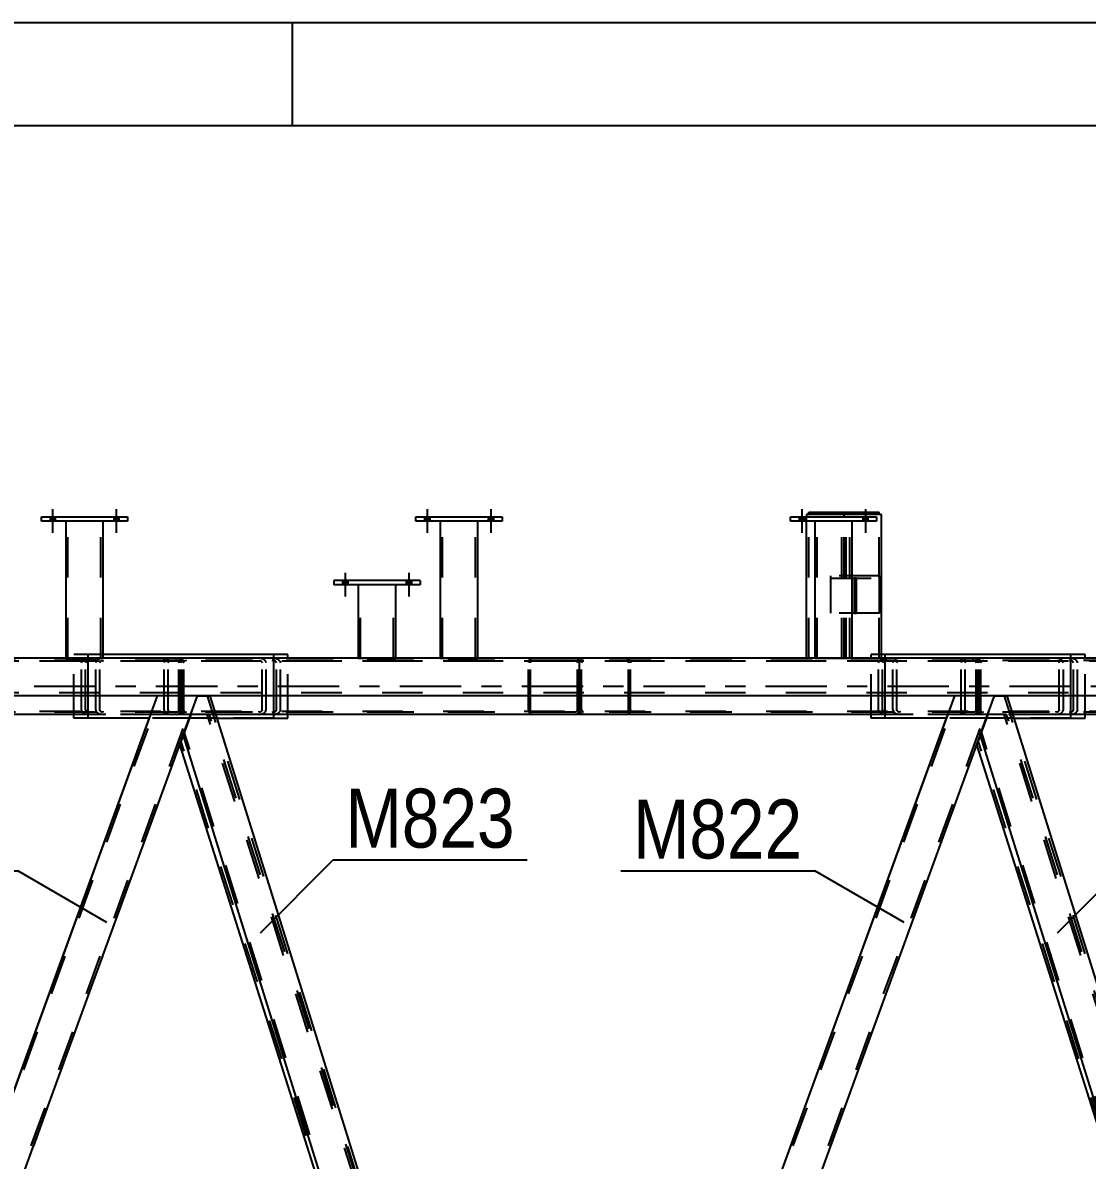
# Model space of a CAD drawing. Header units: millimetres. Extents: x -857 to 332, y -866 to -25.
# Drawn here: x 109.3 to 160.9, y -80.3 to -25.1 of the extents above; entities that cross this region are included whole.
import ezdxf

# ---------------------------------------------------------------- set-up
doc = ezdxf.new("R2010")
doc.units = ezdxf.units.MM
doc.linetypes.add('DXK_LINE_DOT2', pattern=[3.9198, 1.9599, -1.9599])
doc.linetypes.add('DXK_LINE_DOT3', pattern=[5.9187, 2.979, -0.9799, 0.9799, -0.9799])
doc.styles.add('Arial Narrow', font='ARIALN.TTF', dxfattribs={"height": 0.2})

# ---------------------------------------------------------------- blocks, each defined once
blk = doc.blocks.new('Unknown-570388934-1134')
at = {"color": 5, "linetype": 'Continuous'}
for p, q in [((332.353, -25.051), (-856.647, -25.051)), ((122.353, -30.051), (122.353, -25.051)), ((327.353, -30.051), (-851.647, -30.051))]:
    blk.add_line(p, q, dxfattribs=at)
blk = doc.blocks.new('Part-570388934-10716 - 10703')
at = {"color": 7, "linetype": 'DXK_LINE_DOT2'}
for p, q in [((136.293, -56.128), (136.308, -56.044)), ((136.293, -57.727), (136.293, -56.128)), ((136.308, -56.044), (136.351, -55.973)), ((136.351, -55.973), (136.415, -55.926)), ((136.4, -56.086), (136.392, -56.128)), ((136.392, -58.418), (136.392, -56.128)), ((136.421, -56.05), (136.4, -56.086)), ((136.415, -55.926), (136.491, -55.909)), ((136.453, -56.027), (136.421, -56.05)), ((136.491, -56.018), (136.453, -56.027)), ((155.443, -55.909), (136.491, -55.909)), ((155.443, -56.018), (136.491, -56.018)), ((138.576, -55.909), (138.652, -55.926)), ((138.614, -56.027), (138.576, -56.018)), ((138.646, -56.05), (138.614, -56.027)), ((138.667, -56.086), (138.646, -56.05)), ((138.652, -55.926), (138.716, -55.973)), ((138.675, -56.128), (138.667, -56.086)), ((138.675, -58.418), (138.675, -56.128)), ((138.716, -55.973), (138.759, -56.044)), ((138.759, -56.044), (138.774, -56.128)), ((138.774, -58.418), (138.774, -56.128)), ((151.523, -56.066), (151.501, -56.128)), ((151.501, -58.418), (151.501, -56.128)), ((151.531, -56.044), (151.523, -56.066)), ((151.7, -56.128), (151.715, -56.086)), ((151.7, -58.418), (151.7, -56.128)), ((151.898, -55.909), (151.746, -55.926)), ((151.822, -56.027), (151.898, -56.018)), ((154.819, -56.018), (154.819, -55.909)), ((155.519, -55.926), (155.443, -55.909)), ((155.443, -56.018), (155.481, -56.027)), ((155.481, -56.027), (155.513, -56.05)), ((155.513, -56.05), (155.535, -56.086)), ((155.583, -55.973), (155.519, -55.926)), ((155.535, -56.086), (155.542, -56.128)), ((155.542, -58.418), (155.542, -56.128)), ((155.626, -56.044), (155.583, -55.973)), ((155.641, -56.128), (155.626, -56.044)), ((155.641, -58.418), (155.641, -56.128)), ((136.392, -58.418), (136.4, -58.46)), ((136.4, -58.46), (136.421, -58.496)), ((136.421, -58.496), (136.453, -58.519)), ((136.453, -58.519), (136.491, -58.528)), ((155.443, -58.528), (136.491, -58.528)), ((138.576, -58.528), (138.614, -58.519)), ((138.614, -58.519), (138.646, -58.496)), ((138.646, -58.496), (138.667, -58.46)), ((138.667, -58.46), (138.675, -58.418)), ((138.759, -58.502), (138.716, -58.573)), ((138.774, -58.418), (138.759, -58.502)), ((151.501, -58.418), (151.531, -58.502)), ((151.715, -58.46), (151.7, -58.418)), ((151.898, -58.528), (151.822, -58.519)), ((154.819, -58.637), (154.819, -58.528)), ((155.481, -58.519), (155.443, -58.528)), ((155.513, -58.496), (155.481, -58.519)), ((155.535, -58.46), (155.513, -58.496)), ((155.542, -58.418), (155.535, -58.46)), ((155.583, -58.573), (155.626, -58.502)), ((155.626, -58.502), (155.641, -58.418)), ((138.652, -58.62), (138.576, -58.637)), ((138.716, -58.573), (138.652, -58.62)), ((155.443, -58.637), (151.137, -58.637)), ((151.746, -58.62), (151.898, -58.637)), ((155.443, -58.637), (155.519, -58.62)), ((155.519, -58.62), (155.583, -58.573))]:
    blk.add_line(p, q, dxfattribs=at)
at = {"color": 2, "linetype": 'Continuous'}
for p, q in [((136.293, -58.418), (136.293, -57.727)), ((136.308, -58.502), (136.293, -58.418)), ((136.351, -58.573), (136.308, -58.502)), ((136.415, -58.62), (136.351, -58.573)), ((136.491, -58.637), (136.415, -58.62)), ((151.137, -58.637), (136.491, -58.637))]:
    blk.add_line(p, q, dxfattribs=at)
at = {"color": 7, "linetype": 'DXK_LINE_DOT2'}
for centre, radius, start, end in [((151.807, -56.292), 0.371, 99.5183, 138.064), ((151.853, -56.21), 0.186, 99.5183, 138.064), ((151.807, -58.254), 0.371, 221.9361, 260.4818), ((151.853, -58.336), 0.186, 221.9361, 260.4818)]:
    blk.add_arc(centre, radius, start, end, dxfattribs=at)
blk = doc.blocks.new('Part-570388934-10843 - 10703')
at = {"color": 7, "linetype": 'DXK_LINE_DOT2'}
for p, q in [((154.841, -56.066), (154.819, -56.128)), ((154.819, -58.418), (154.819, -56.128)), ((154.849, -56.044), (154.841, -56.066)), ((155.018, -56.128), (155.033, -56.086)), ((155.018, -58.418), (155.018, -56.128)), ((155.216, -55.909), (155.064, -55.926)), ((155.14, -56.027), (155.216, -56.018)), ((194.073, -55.909), (155.216, -55.909)), ((194.073, -56.018), (155.216, -56.018)), ((159.537, -55.926), (159.385, -55.909)), ((159.385, -56.018), (159.461, -56.027)), ((159.568, -56.086), (159.583, -56.128)), ((159.583, -58.418), (159.583, -56.128)), ((159.759, -56.066), (159.752, -56.044)), ((159.782, -56.128), (159.759, -56.066)), ((159.782, -58.418), (159.782, -56.128)), ((189.508, -56.128), (189.538, -56.044)), ((189.508, -58.418), (189.508, -56.128)), ((189.721, -56.086), (189.706, -56.128)), ((189.706, -58.418), (189.706, -56.128)), ((189.753, -55.926), (189.905, -55.909)), ((189.905, -56.018), (189.829, -56.027)), ((194.073, -55.909), (194.225, -55.926)), ((194.149, -56.027), (194.073, -56.018)), ((194.272, -56.128), (194.257, -56.086)), ((194.272, -58.418), (194.272, -56.128)), ((194.44, -56.044), (194.448, -56.066)), ((194.448, -56.066), (194.47, -56.128)), ((194.47, -58.418), (194.47, -56.128)), ((154.819, -58.418), (154.849, -58.502)), ((155.033, -58.46), (155.018, -58.418)), ((155.216, -58.528), (155.14, -58.519)), ((194.073, -58.528), (155.216, -58.528)), ((159.461, -58.519), (159.385, -58.528)), ((159.583, -58.418), (159.568, -58.46)), ((159.752, -58.502), (159.782, -58.418)), ((189.538, -58.502), (189.508, -58.418)), ((189.706, -58.418), (189.721, -58.46)), ((189.829, -58.519), (189.905, -58.528)), ((194.073, -58.528), (194.149, -58.519)), ((194.257, -58.46), (194.272, -58.418)), ((194.47, -58.418), (194.44, -58.502)), ((155.064, -58.62), (155.216, -58.637)), ((160.145, -58.637), (155.216, -58.637)), ((159.385, -58.637), (159.537, -58.62)), ((194.073, -58.637), (175.189, -58.637)), ((189.905, -58.637), (189.753, -58.62)), ((194.225, -58.62), (194.073, -58.637))]:
    blk.add_line(p, q, dxfattribs=at)
at = {"color": 2, "linetype": 'Continuous'}
blk.add_line((175.189, -58.637), (160.145, -58.637), dxfattribs=at)
at = {"color": 7, "linetype": 'DXK_LINE_DOT2'}
for centre, radius, start, end in [((155.126, -56.292), 0.371, 99.5183, 138.064), ((155.171, -56.21), 0.186, 99.5183, 138.064), ((159.43, -56.21), 0.186, 41.9361, 80.4818), ((159.475, -56.292), 0.371, 41.9361, 80.4818), ((189.814, -56.292), 0.371, 99.5183, 138.064), ((189.86, -56.21), 0.186, 99.5183, 138.064), ((194.119, -56.21), 0.186, 41.9361, 80.4818), ((194.164, -56.292), 0.371, 41.9361, 80.4818), ((155.126, -58.254), 0.371, 221.9361, 260.4818), ((155.171, -58.336), 0.186, 221.9361, 260.4818), ((159.43, -58.336), 0.186, 279.5183, 318.064), ((159.475, -58.254), 0.371, 279.5183, 318.064), ((189.814, -58.254), 0.371, 221.9361, 260.4818), ((189.86, -58.336), 0.186, 221.9361, 260.4818), ((194.119, -58.336), 0.186, 279.5183, 318.064), ((194.164, -58.254), 0.371, 279.5183, 318.064)]:
    blk.add_arc(centre, radius, start, end, dxfattribs=at)
blk = doc.blocks.new('Part-570388934-10710 - 10703')
at = {"color": 7, "linetype": 'DXK_LINE_DOT2'}
for p, q in [((97.595, -56.128), (97.61, -56.044)), ((97.595, -57.727), (97.595, -56.128)), ((97.61, -56.044), (97.653, -55.973)), ((97.653, -55.973), (97.718, -55.926)), ((97.702, -56.086), (97.695, -56.128)), ((97.695, -58.418), (97.695, -56.128)), ((97.724, -56.05), (97.702, -56.086)), ((97.718, -55.926), (97.794, -55.909)), ((97.756, -56.027), (97.724, -56.05)), ((97.794, -56.018), (97.756, -56.027)), ((116.746, -55.909), (97.794, -55.909)), ((116.746, -56.018), (97.794, -56.018)), ((99.878, -55.909), (99.954, -55.926)), ((99.916, -56.027), (99.878, -56.018)), ((99.948, -56.05), (99.916, -56.027)), ((99.97, -56.086), (99.948, -56.05)), ((99.954, -55.926), (100.019, -55.973)), ((99.977, -56.128), (99.97, -56.086)), ((99.977, -58.418), (99.977, -56.128)), ((100.019, -55.973), (100.062, -56.044)), ((100.062, -56.044), (100.077, -56.128)), ((100.077, -58.418), (100.077, -56.128)), ((112.826, -56.066), (112.804, -56.128)), ((112.804, -58.418), (112.804, -56.128)), ((112.834, -56.044), (112.826, -56.066)), ((113.002, -56.128), (113.017, -56.086)), ((113.002, -58.418), (113.002, -56.128)), ((113.201, -55.909), (113.049, -55.926)), ((113.125, -56.027), (113.201, -56.018)), ((116.122, -56.018), (116.122, -55.909)), ((116.821, -55.926), (116.746, -55.909)), ((116.746, -56.018), (116.783, -56.027)), ((116.783, -56.027), (116.816, -56.05)), ((116.816, -56.05), (116.837, -56.086)), ((116.886, -55.973), (116.821, -55.926)), ((116.837, -56.086), (116.845, -56.128)), ((116.845, -58.418), (116.845, -56.128)), ((116.929, -56.044), (116.886, -55.973)), ((116.944, -56.128), (116.929, -56.044)), ((116.944, -58.418), (116.944, -56.128)), ((97.695, -58.418), (97.702, -58.46)), ((97.702, -58.46), (97.724, -58.496)), ((97.724, -58.496), (97.756, -58.519)), ((97.756, -58.519), (97.794, -58.528)), ((116.746, -58.528), (97.794, -58.528)), ((99.878, -58.528), (99.916, -58.519)), ((99.916, -58.519), (99.948, -58.496)), ((99.948, -58.496), (99.97, -58.46)), ((99.97, -58.46), (99.977, -58.418)), ((100.062, -58.502), (100.019, -58.573)), ((100.077, -58.418), (100.062, -58.502)), ((112.804, -58.418), (112.834, -58.502)), ((113.017, -58.46), (113.002, -58.418)), ((113.201, -58.528), (113.125, -58.519)), ((116.122, -58.637), (116.122, -58.528)), ((116.783, -58.519), (116.746, -58.528)), ((116.816, -58.496), (116.783, -58.519)), ((116.837, -58.46), (116.816, -58.496)), ((116.845, -58.418), (116.837, -58.46)), ((116.886, -58.573), (116.929, -58.502)), ((116.929, -58.502), (116.944, -58.418)), ((99.954, -58.62), (99.878, -58.637)), ((100.019, -58.573), (99.954, -58.62)), ((116.746, -58.637), (112.44, -58.637)), ((113.049, -58.62), (113.201, -58.637)), ((116.746, -58.637), (116.821, -58.62)), ((116.821, -58.62), (116.886, -58.573))]:
    blk.add_line(p, q, dxfattribs=at)
at = {"color": 2, "linetype": 'Continuous'}
for p, q in [((97.595, -58.418), (97.595, -57.727)), ((97.61, -58.502), (97.595, -58.418)), ((97.653, -58.573), (97.61, -58.502)), ((97.718, -58.62), (97.653, -58.573)), ((97.794, -58.637), (97.718, -58.62)), ((112.44, -58.637), (97.794, -58.637))]:
    blk.add_line(p, q, dxfattribs=at)
at = {"color": 7, "linetype": 'DXK_LINE_DOT2'}
for centre, radius, start, end in [((113.11, -56.292), 0.371, 99.5183, 138.064), ((113.155, -56.21), 0.186, 99.5183, 138.064), ((113.11, -58.254), 0.371, 221.9361, 260.4818), ((113.155, -58.336), 0.186, 221.9361, 260.4818)]:
    blk.add_arc(centre, radius, start, end, dxfattribs=at)
blk = doc.blocks.new('Part-570388934-10713 - 10703')
at = {"color": 7, "linetype": 'DXK_LINE_DOT2'}
for p, q in [((77.447, -56.066), (77.424, -56.128)), ((77.424, -58.419), (77.424, -56.128)), ((77.455, -56.044), (77.447, -56.066)), ((77.623, -56.128), (77.638, -56.086)), ((77.623, -58.419), (77.623, -56.128)), ((77.821, -55.909), (77.669, -55.926)), ((77.745, -56.027), (77.821, -56.019)), ((116.679, -55.909), (77.821, -55.909)), ((116.679, -56.018), (77.821, -56.019)), ((82.142, -55.926), (81.99, -55.909)), ((81.99, -56.019), (82.066, -56.027)), ((82.173, -56.086), (82.189, -56.128)), ((82.189, -58.419), (82.189, -56.128)), ((82.365, -56.066), (82.357, -56.044)), ((82.387, -56.128), (82.365, -56.066)), ((82.387, -58.419), (82.387, -56.128)), ((112.113, -56.128), (112.143, -56.044)), ((112.113, -58.418), (112.113, -56.128)), ((112.327, -56.086), (112.312, -56.128)), ((112.312, -58.418), (112.312, -56.128)), ((112.358, -55.926), (112.51, -55.909)), ((112.51, -56.018), (112.434, -56.027)), ((116.679, -55.909), (116.831, -55.926)), ((116.755, -56.027), (116.679, -56.018)), ((116.877, -56.128), (116.862, -56.086)), ((116.877, -58.418), (116.877, -56.128)), ((117.046, -56.044), (117.053, -56.066)), ((117.053, -56.066), (117.076, -56.128)), ((117.076, -58.418), (117.076, -56.128)), ((77.424, -58.419), (77.455, -58.502)), ((77.638, -58.46), (77.623, -58.419)), ((77.821, -58.528), (77.745, -58.519)), ((116.679, -58.528), (77.821, -58.528)), ((82.066, -58.519), (81.99, -58.528)), ((82.189, -58.419), (82.173, -58.46)), ((82.357, -58.502), (82.387, -58.419)), ((112.143, -58.502), (112.113, -58.418)), ((112.312, -58.418), (112.327, -58.46)), ((112.434, -58.519), (112.51, -58.528)), ((116.679, -58.528), (116.755, -58.519)), ((116.862, -58.46), (116.877, -58.418)), ((117.076, -58.418), (117.046, -58.502)), ((77.669, -58.62), (77.821, -58.637)), ((82.751, -58.637), (77.821, -58.637)), ((81.99, -58.637), (82.142, -58.62)), ((116.679, -58.637), (97.794, -58.637)), ((112.51, -58.637), (112.358, -58.62)), ((116.831, -58.62), (116.679, -58.637))]:
    blk.add_line(p, q, dxfattribs=at)
at = {"color": 2, "linetype": 'Continuous'}
blk.add_line((97.794, -58.637), (82.751, -58.637), dxfattribs=at)
at = {"color": 7, "linetype": 'DXK_LINE_DOT2'}
for centre, radius, start, end in [((77.731, -56.292), 0.371, 99.5183, 138.064), ((77.776, -56.21), 0.186, 99.5183, 138.064), ((82.035, -56.21), 0.186, 41.9361, 80.4818), ((82.081, -56.292), 0.371, 41.9361, 80.4818), ((112.42, -56.292), 0.371, 99.5183, 138.064), ((112.465, -56.21), 0.186, 99.5183, 138.064), ((116.724, -56.21), 0.186, 41.9361, 80.4818), ((116.769, -56.292), 0.371, 41.9361, 80.4818), ((77.731, -58.254), 0.371, 221.9361, 260.4818), ((77.776, -58.336), 0.186, 221.9361, 260.4818), ((82.035, -58.336), 0.186, 279.5183, 318.064), ((82.081, -58.254), 0.371, 279.5183, 318.064), ((112.42, -58.254), 0.371, 221.9361, 260.4818), ((112.465, -58.336), 0.186, 221.9361, 260.4818), ((116.724, -58.336), 0.186, 279.5183, 318.064), ((116.769, -58.254), 0.371, 279.5183, 318.064)]:
    blk.add_arc(centre, radius, start, end, dxfattribs=at)
blk = doc.blocks.new('Part-570388934-10778 - 10703')
at = {"color": 7, "linetype": 'DXK_LINE_DOT2'}
for p, q in [((117.416, -58.637), (116.885, -60.094)), ((118.33, -58.637), (117.416, -58.637)), ((134.96, -111.438), (118.216, -58.637)), ((135.021, -111.27), (118.33, -58.637)), ((116.885, -60.094), (116.885, -60.094)), ((116.885, -60.094), (116.885, -60.094)), ((133.69, -112.727), (116.946, -59.926)), ((134.491, -112.727), (135.021, -111.27)), ((133.576, -112.727), (133.518, -112.546)), ((133.576, -112.727), (134.491, -112.727))]:
    blk.add_line(p, q, dxfattribs=at)
at = {"color": 2, "linetype": 'Continuous'}
blk.add_line((133.518, -112.546), (116.885, -60.094), dxfattribs=at)
blk = doc.blocks.new('Part-570388934-10719 - 10703')
at = {"color": 7, "linetype": 'DXK_LINE_DOT2'}
for p, q in [((116.144, -56.066), (116.122, -56.128)), ((116.122, -58.418), (116.122, -56.128)), ((116.152, -56.044), (116.144, -56.066)), ((116.32, -56.128), (116.335, -56.086)), ((116.32, -58.418), (116.32, -56.128)), ((116.519, -55.909), (116.367, -55.926)), ((116.443, -56.027), (116.519, -56.018)), ((155.376, -55.909), (116.519, -55.909)), ((155.376, -56.018), (116.519, -56.018)), ((120.839, -55.926), (120.687, -55.909)), ((120.687, -56.018), (120.763, -56.027)), ((120.871, -56.086), (120.886, -56.128)), ((120.886, -58.418), (120.886, -56.128)), ((121.062, -56.066), (121.054, -56.044)), ((121.084, -56.128), (121.062, -56.066)), ((121.084, -58.418), (121.084, -56.128)), ((150.81, -56.128), (150.841, -56.044)), ((150.81, -58.418), (150.81, -56.128)), ((151.024, -56.086), (151.009, -56.128)), ((151.009, -58.418), (151.009, -56.128)), ((151.055, -55.926), (151.207, -55.909)), ((151.207, -56.018), (151.131, -56.027)), ((155.376, -55.909), (155.528, -55.926)), ((155.452, -56.027), (155.376, -56.018)), ((155.575, -56.128), (155.56, -56.086)), ((155.575, -58.418), (155.575, -56.128)), ((155.743, -56.044), (155.751, -56.066)), ((155.751, -56.066), (155.773, -56.128)), ((155.773, -58.418), (155.773, -56.128)), ((116.122, -58.418), (116.152, -58.502)), ((116.335, -58.46), (116.32, -58.418)), ((116.519, -58.528), (116.443, -58.519)), ((155.376, -58.528), (116.519, -58.528)), ((120.763, -58.519), (120.687, -58.528)), ((120.886, -58.418), (120.871, -58.46)), ((121.054, -58.502), (121.084, -58.418)), ((150.841, -58.502), (150.81, -58.418)), ((151.009, -58.418), (151.024, -58.46)), ((151.131, -58.519), (151.207, -58.528)), ((155.376, -58.528), (155.452, -58.519)), ((155.56, -58.46), (155.575, -58.418)), ((155.773, -58.418), (155.743, -58.502)), ((116.367, -58.62), (116.519, -58.637)), ((121.448, -58.637), (116.519, -58.637)), ((120.687, -58.637), (120.839, -58.62)), ((155.376, -58.637), (136.491, -58.637)), ((151.207, -58.637), (151.055, -58.62)), ((155.528, -58.62), (155.376, -58.637))]:
    blk.add_line(p, q, dxfattribs=at)
at = {"color": 2, "linetype": 'Continuous'}
blk.add_line((136.491, -58.637), (121.448, -58.637), dxfattribs=at)
at = {"color": 7, "linetype": 'DXK_LINE_DOT2'}
for centre, radius, start, end in [((116.428, -56.292), 0.371, 99.5183, 138.064), ((116.473, -56.21), 0.186, 99.5183, 138.064), ((120.733, -56.21), 0.186, 41.9361, 80.4818), ((120.778, -56.292), 0.371, 41.9361, 80.4818), ((151.117, -56.292), 0.371, 99.5183, 138.064), ((151.162, -56.21), 0.186, 99.5183, 138.064), ((155.421, -56.21), 0.186, 41.9361, 80.4818), ((155.467, -56.292), 0.371, 41.9361, 80.4818), ((116.428, -58.254), 0.371, 221.9361, 260.4818), ((116.473, -58.336), 0.186, 221.9361, 260.4818), ((120.733, -58.336), 0.186, 279.5183, 318.064), ((120.778, -58.254), 0.371, 279.5183, 318.064), ((151.117, -58.254), 0.371, 221.9361, 260.4818), ((151.162, -58.336), 0.186, 221.9361, 260.4818), ((155.421, -58.336), 0.186, 279.5183, 318.064), ((155.467, -58.254), 0.371, 279.5183, 318.064)]:
    blk.add_arc(centre, radius, start, end, dxfattribs=at)
blk = doc.blocks.new('Part-570388934-10863 - 10703')
at = {"color": 2, "linetype": 'Continuous'}
for p, q in [((128.552, -52.127), (124.371, -52.127)), ((124.371, -52.127), (124.371, -52.345)), ((128.552, -52.345), (124.371, -52.345)), ((128.552, -52.127), (128.552, -52.345))]:
    blk.add_line(p, q, dxfattribs=at)
blk = doc.blocks.new('Part-570388934-10750 - 10703')
at = {"color": 7, "linetype": 'DXK_LINE_DOT2'}
for p, q in [((296.272, -55.909), (-17.457, -55.91)), ((296.272, -56.055), (-17.457, -56.055)), ((296.272, -58.491), (-17.457, -58.491)), ((296.272, -58.637), (-4.343, -58.637)), ((199.533, -58.637), (-4.343, -58.637))]:
    blk.add_line(p, q, dxfattribs=at)
at = {"color": 7, "linetype": 'DXK_LINE_DOT3'}
blk.add_line((296.272, -57.273), (-17.457, -57.273), dxfattribs=at)
blk = doc.blocks.new('Part-570388934-10825 - 10703')
at = {"color": 7, "linetype": 'DXK_LINE_DOT2'}
for p, q in [((111.749, -58.637), (111.749, -55.728)), ((121.448, -55.728), (111.749, -55.728)), ((122.139, -58.637), (122.139, -55.909)), ((121.448, -58.819), (112.44, -58.819))]:
    blk.add_line(p, q, dxfattribs=at)
at = {"color": 2, "linetype": 'Continuous'}
for p, q in [((122.139, -55.728), (121.448, -55.728)), ((122.139, -55.909), (122.139, -55.728)), ((111.749, -58.819), (111.749, -58.637)), ((112.44, -58.819), (111.749, -58.819)), ((121.448, -58.819), (122.139, -58.819)), ((122.139, -58.819), (122.139, -58.637))]:
    blk.add_line(p, q, dxfattribs=at)
blk = doc.blocks.new('Part-570388934-10828 - 10703')
at = {"color": 2, "linetype": 'Continuous'}
for p, q in [((151.137, -55.728), (150.447, -55.728)), ((150.447, -55.909), (150.447, -55.728)), ((160.836, -55.728), (160.145, -55.728)), ((160.836, -55.909), (160.836, -55.728)), ((150.447, -58.819), (150.447, -58.637)), ((151.137, -58.819), (150.447, -58.819)), ((160.145, -58.819), (160.836, -58.819)), ((160.836, -58.819), (160.836, -58.637))]:
    blk.add_line(p, q, dxfattribs=at)
at = {"color": 7, "linetype": 'DXK_LINE_DOT2'}
for p, q in [((160.145, -55.728), (151.137, -55.728)), ((150.447, -58.637), (150.447, -55.909)), ((160.836, -58.637), (160.836, -55.909)), ((160.145, -58.819), (151.137, -58.819))]:
    blk.add_line(p, q, dxfattribs=at)
blk = doc.blocks.new('Part-570388934-10777 - 10703')
at = {"color": 7, "linetype": 'DXK_LINE_DOT2'}
for p, q in [((156.113, -58.637), (155.583, -60.094)), ((157.028, -58.637), (156.113, -58.637)), ((173.657, -111.438), (156.913, -58.637)), ((173.718, -111.27), (157.028, -58.637)), ((155.583, -60.094), (155.583, -60.094)), ((155.583, -60.094), (155.583, -60.094)), ((172.387, -112.727), (155.644, -59.926)), ((173.188, -112.727), (173.718, -111.27)), ((172.273, -112.727), (172.215, -112.546)), ((172.273, -112.727), (173.188, -112.727))]:
    blk.add_line(p, q, dxfattribs=at)
at = {"color": 2, "linetype": 'Continuous'}
blk.add_line((172.215, -112.546), (155.583, -60.094), dxfattribs=at)
blk = doc.blocks.new('Part-570388934-10878 - 10703')
at = {"color": 2, "linetype": 'Continuous'}
for p, q in [((160.145, -55.728), (151.137, -55.728)), ((151.137, -55.909), (151.137, -55.728)), ((160.145, -55.909), (160.145, -55.728)), ((151.137, -58.819), (151.137, -57.727)), ((160.145, -58.819), (160.145, -57.727)), ((154.112, -58.819), (151.137, -58.819)), ((157.383, -58.819), (160.145, -58.819))]:
    blk.add_line(p, q, dxfattribs=at)
at = {"color": 7, "linetype": 'DXK_LINE_DOT2'}
for p, q in [((151.137, -57.727), (151.137, -55.909)), ((160.145, -57.727), (160.145, -55.909)), ((157.383, -58.819), (154.112, -58.819))]:
    blk.add_line(p, q, dxfattribs=at)
blk = doc.blocks.new('Part-570388934-10915 - 10703')
at = {"color": 7, "linetype": 'DXK_LINE_DOT2'}
for p, q in [((155.641, -56.128), (155.657, -56.044)), ((155.641, -58.418), (155.641, -56.128)), ((155.657, -56.044), (155.7, -55.973)), ((155.7, -55.973), (155.764, -55.926)), ((155.748, -56.086), (155.741, -56.128)), ((155.741, -58.418), (155.741, -56.128)), ((155.766, -56.05), (155.748, -56.086)), ((155.764, -55.926), (155.773, -55.924)), ((155.831, -56.027), (155.766, -56.05)), ((155.766, -58.496), (155.766, -56.05)), ((155.907, -55.909), (155.773, -55.924)), ((155.773, -58.622), (155.773, -55.924)), ((155.907, -56.018), (155.831, -56.027)), ((174.792, -55.909), (155.907, -55.909)), ((174.792, -56.018), (155.907, -56.018)), ((160.075, -55.909), (160.227, -55.926)), ((160.151, -56.027), (160.075, -56.018)), ((160.274, -56.128), (160.259, -56.086)), ((160.274, -58.418), (160.274, -56.128)), ((160.442, -56.044), (160.472, -56.128)), ((160.472, -58.418), (160.472, -56.128)), ((172.524, -56.044), (172.509, -56.128)), ((172.509, -58.418), (172.509, -56.128)), ((172.567, -55.973), (172.524, -56.044)), ((172.631, -55.926), (172.567, -55.973)), ((172.608, -56.128), (172.616, -56.086)), ((172.608, -58.418), (172.608, -56.128)), ((172.616, -56.086), (172.637, -56.05)), ((172.707, -55.909), (172.631, -55.926)), ((172.637, -56.05), (172.669, -56.027)), ((172.669, -56.027), (172.707, -56.018)), ((174.868, -55.926), (174.792, -55.909)), ((174.792, -56.018), (174.83, -56.027)), ((174.83, -56.027), (174.862, -56.05)), ((174.862, -56.05), (174.883, -56.086)), ((174.932, -55.973), (174.868, -55.926)), ((174.883, -56.086), (174.891, -56.128)), ((174.891, -58.418), (174.891, -56.128)), ((174.975, -56.044), (174.932, -55.973)), ((174.99, -56.128), (174.975, -56.044)), ((174.99, -58.418), (174.99, -56.128)), ((155.657, -58.502), (155.641, -58.418)), ((155.7, -58.573), (155.657, -58.502)), ((155.741, -58.418), (155.748, -58.46)), ((155.748, -58.46), (155.766, -58.496)), ((155.766, -58.496), (155.831, -58.519)), ((155.831, -58.519), (155.907, -58.528)), ((174.792, -58.528), (155.907, -58.528)), ((160.075, -58.528), (160.151, -58.519)), ((160.259, -58.46), (160.274, -58.418)), ((160.472, -58.418), (160.442, -58.502)), ((172.509, -58.418), (172.524, -58.502)), ((172.524, -58.502), (172.567, -58.573)), ((172.616, -58.46), (172.608, -58.418)), ((172.637, -58.496), (172.616, -58.46)), ((172.669, -58.519), (172.637, -58.496)), ((172.707, -58.528), (172.669, -58.519)), ((174.83, -58.519), (174.792, -58.528)), ((174.862, -58.496), (174.83, -58.519)), ((174.883, -58.46), (174.862, -58.496)), ((174.891, -58.418), (174.883, -58.46)), ((174.932, -58.573), (174.975, -58.502)), ((174.975, -58.502), (174.99, -58.418)), ((155.764, -58.62), (155.7, -58.573)), ((155.773, -58.622), (155.764, -58.62)), ((155.907, -58.637), (155.773, -58.622)), ((174.792, -58.637), (155.907, -58.637)), ((160.227, -58.62), (160.075, -58.637)), ((172.567, -58.573), (172.631, -58.62)), ((172.631, -58.62), (172.707, -58.637)), ((174.792, -58.637), (174.868, -58.62)), ((174.868, -58.62), (174.932, -58.573))]:
    blk.add_line(p, q, dxfattribs=at)
for centre, radius, start, end in [((160.121, -56.21), 0.186, 41.9361, 80.4818), ((160.166, -56.292), 0.371, 41.9361, 80.4818), ((160.121, -58.336), 0.186, 279.5183, 318.064), ((160.166, -58.254), 0.371, 279.5183, 318.064)]:
    blk.add_arc(centre, radius, start, end, dxfattribs=at)
blk = doc.blocks.new('Part-570388934-10918 - 10703')
at = {"color": 7, "linetype": 'DXK_LINE_DOT2'}
for p, q in [((116.944, -56.128), (116.959, -56.044)), ((116.944, -58.418), (116.944, -56.128)), ((116.959, -56.044), (117.002, -55.973)), ((117.002, -55.973), (117.067, -55.926)), ((117.051, -56.086), (117.043, -56.128)), ((117.043, -58.418), (117.043, -56.128)), ((117.069, -56.05), (117.051, -56.086)), ((117.067, -55.926), (117.076, -55.924)), ((117.133, -56.027), (117.069, -56.05)), ((117.069, -58.496), (117.069, -56.05)), ((117.209, -55.909), (117.076, -55.924)), ((117.076, -58.622), (117.076, -55.924)), ((117.209, -56.018), (117.133, -56.027)), ((136.094, -55.909), (117.209, -55.909)), ((136.094, -56.018), (117.209, -56.018)), ((121.378, -55.909), (121.53, -55.926)), ((121.454, -56.027), (121.378, -56.018)), ((121.576, -56.128), (121.561, -56.086)), ((121.576, -58.418), (121.576, -56.128)), ((121.745, -56.044), (121.775, -56.128)), ((121.775, -58.418), (121.775, -56.128)), ((133.826, -56.044), (133.811, -56.128)), ((133.811, -58.418), (133.811, -56.128)), ((133.869, -55.973), (133.826, -56.044)), ((133.934, -55.926), (133.869, -55.973)), ((133.911, -56.128), (133.918, -56.086)), ((133.911, -58.418), (133.911, -56.128)), ((133.918, -56.086), (133.94, -56.05)), ((134.01, -55.909), (133.934, -55.926)), ((133.94, -56.05), (133.972, -56.027)), ((133.972, -56.027), (134.01, -56.018)), ((136.17, -55.926), (136.094, -55.909)), ((136.094, -56.018), (136.132, -56.027)), ((136.132, -56.027), (136.164, -56.05)), ((136.164, -56.05), (136.186, -56.086)), ((136.235, -55.973), (136.17, -55.926)), ((136.186, -56.086), (136.193, -56.128)), ((136.193, -58.418), (136.193, -56.128)), ((136.278, -56.044), (136.235, -55.973)), ((136.293, -56.128), (136.278, -56.044)), ((136.293, -58.418), (136.293, -56.128)), ((116.959, -58.502), (116.944, -58.418)), ((117.002, -58.573), (116.959, -58.502)), ((117.043, -58.418), (117.051, -58.46)), ((117.051, -58.46), (117.069, -58.496)), ((117.069, -58.496), (117.133, -58.519)), ((117.133, -58.519), (117.209, -58.528)), ((136.094, -58.528), (117.209, -58.528)), ((121.378, -58.528), (121.454, -58.519)), ((121.561, -58.46), (121.576, -58.418)), ((121.775, -58.418), (121.745, -58.502)), ((133.811, -58.418), (133.826, -58.502)), ((133.826, -58.502), (133.869, -58.573)), ((133.918, -58.46), (133.911, -58.418)), ((133.94, -58.496), (133.918, -58.46)), ((133.972, -58.519), (133.94, -58.496)), ((134.01, -58.528), (133.972, -58.519)), ((136.132, -58.519), (136.094, -58.528)), ((136.164, -58.496), (136.132, -58.519)), ((136.186, -58.46), (136.164, -58.496)), ((136.193, -58.418), (136.186, -58.46)), ((136.235, -58.573), (136.278, -58.502)), ((136.278, -58.502), (136.293, -58.418)), ((117.067, -58.62), (117.002, -58.573)), ((117.076, -58.622), (117.067, -58.62)), ((117.209, -58.637), (117.076, -58.622)), ((136.094, -58.637), (117.209, -58.637)), ((121.53, -58.62), (121.378, -58.637)), ((133.869, -58.573), (133.934, -58.62)), ((133.934, -58.62), (134.01, -58.637)), ((136.094, -58.637), (136.17, -58.62)), ((136.17, -58.62), (136.235, -58.573))]:
    blk.add_line(p, q, dxfattribs=at)
for centre, radius, start, end in [((121.423, -56.21), 0.186, 41.9361, 80.4818), ((121.469, -56.292), 0.371, 41.9361, 80.4818), ((121.423, -58.336), 0.186, 279.5183, 318.064), ((121.469, -58.254), 0.371, 279.5183, 318.064)]:
    blk.add_arc(centre, radius, start, end, dxfattribs=at)
blk = doc.blocks.new('Part-570388934-10933 - 10703')
at = {"color": 7, "linetype": 'DXK_LINE_DOT2'}
for p, q in [((112.44, -57.727), (112.44, -55.728)), ((113.169, -55.728), (112.44, -55.728)), ((121.448, -57.727), (121.448, -55.909)), ((118.686, -58.819), (115.415, -58.819))]:
    blk.add_line(p, q, dxfattribs=at)
at = {"color": 2, "linetype": 'Continuous'}
for p, q in [((121.448, -55.728), (113.169, -55.728)), ((121.448, -55.909), (121.448, -55.728)), ((112.44, -58.819), (112.44, -57.727)), ((121.448, -58.819), (121.448, -57.727)), ((115.415, -58.819), (112.44, -58.819)), ((118.686, -58.819), (121.448, -58.819))]:
    blk.add_line(p, q, dxfattribs=at)
blk = doc.blocks.new('Part-570388934-11551 - 10703')
at = {"color": 7, "linetype": 'DXK_LINE_DOT2'}
for p, q in [((149.735, -52.017), (149.626, -52.017)), ((149.626, -52.017), (149.626, -53.727)), ((149.626, -52.29), (149.735, -52.29)), ((149.735, -53.727), (149.735, -52.017)), ((149.626, -53.727), (149.735, -53.727))]:
    blk.add_line(p, q, dxfattribs=at)
blk = doc.blocks.new('Part-570388934-11432 - 10703')
at = {"color": 7, "linetype": 'DXK_LINE_DOT2'}
for p, q in [((134.607, -112.727), (154.625, -57.727)), ((136.31, -112.727), (156.328, -57.727)), ((155.741, -59.659), (156.444, -57.727)), ((134.491, -112.727), (135.029, -111.25)), ((134.491, -112.727), (136.426, -112.727))]:
    blk.add_line(p, q, dxfattribs=at)
at = {"color": 2, "linetype": 'Continuous'}
for p, q in [((135.029, -111.25), (154.509, -57.727)), ((156.444, -57.727), (154.509, -57.727)), ((136.426, -112.727), (155.741, -59.659))]:
    blk.add_line(p, q, dxfattribs=at)
blk = doc.blocks.new('Part-570388934-11049 - 10703')
at = {"color": 2, "linetype": 'Continuous'}
for p, q in [((149.101, -48.927), (147.316, -48.927)), ((147.316, -48.927), (147.316, -49.036)), ((149.134, -48.927), (149.134, -49.036)), ((147.316, -55.909), (147.316, -49.255))]:
    blk.add_line(p, q, dxfattribs=at)
at = {"color": 7, "linetype": 'DXK_LINE_DOT2'}
for p, q in [((147.316, -49.255), (147.316, -49.036)), ((147.425, -55.911), (147.425, -48.927)), ((147.425, -48.927), (147.434, -48.927)), ((149.025, -55.911), (149.025, -48.927)), ((149.118, -48.927), (149.101, -48.927)), ((149.118, -48.927), (149.101, -48.927)), ((149.134, -48.927), (149.118, -48.927)), ((149.118, -48.927), (149.134, -48.927)), ((149.134, -55.911), (149.134, -49.036)), ((147.316, -55.909), (147.316, -55.911)), ((147.316, -55.911), (147.316, -55.909)), ((149.134, -55.911), (147.316, -55.911))]:
    blk.add_line(p, q, dxfattribs=at)
blk = doc.blocks.new('Part-570388934-11052 - 10703')
at = {"color": 7, "linetype": 'DXK_LINE_DOT2'}
for p, q in [((113.169, -49.255), (111.35, -49.255)), ((111.35, -49.255), (111.35, -55.911)), ((111.367, -49.255), (111.35, -49.255)), ((111.459, -55.911), (111.459, -49.255)), ((113.059, -55.911), (113.059, -49.255)), ((113.169, -55.911), (113.169, -49.255)), ((111.35, -55.911), (113.169, -55.911))]:
    blk.add_line(p, q, dxfattribs=at)
blk = doc.blocks.new('Part-570388934-11344 - 10703')
at = {"color": 7, "linetype": 'DXK_LINE_DOT2'}
for p, q in [((131.35, -49.255), (129.532, -49.255)), ((129.532, -49.255), (129.532, -55.911)), ((129.549, -49.255), (129.532, -49.255)), ((129.641, -55.911), (129.641, -49.255)), ((131.241, -55.911), (131.241, -49.255)), ((131.35, -55.911), (131.35, -49.255)), ((129.532, -55.911), (131.35, -55.911))]:
    blk.add_line(p, q, dxfattribs=at)
blk = doc.blocks.new('Bolt-570388934-11086 - 10703')
at = {"linetype": 'Continuous'}
for points in [[(125.043, -52.127), (124.789, -52.127), (124.789, -52.345), (125.043, -52.345)], [(125.043, -52.127), (124.789, -52.127), (124.789, -52.345), (125.043, -52.345)], [(128.134, -52.127), (127.88, -52.127), (127.88, -52.345), (128.134, -52.345)], [(128.134, -52.127), (127.88, -52.127), (127.88, -52.345), (128.134, -52.345)]]:
    blk.add_hatch(color=1, dxfattribs=at).paths.add_polyline_path(points)
at = {"color": 1, "linetype": 'Continuous'}
for p, q in [((124.916, -51.763), (124.916, -52.908)), ((124.916, -51.763), (124.916, -52.908)), ((128.007, -51.763), (128.007, -52.908)), ((128.007, -51.763), (128.007, -52.908)), ((124.789, -52.127), (124.789, -52.345)), ((124.789, -52.127), (124.789, -52.345)), ((125.043, -52.127), (125.043, -52.345)), ((125.043, -52.127), (125.043, -52.345)), ((127.88, -52.127), (127.88, -52.345)), ((127.88, -52.127), (127.88, -52.345)), ((128.134, -52.127), (128.134, -52.345)), ((128.134, -52.127), (128.134, -52.345))]:
    blk.add_line(p, q, dxfattribs=at)
blk = doc.blocks.new('Bolt-570388934-11122 - 10703')
at = {"linetype": 'Continuous'}
for points in [[(147.205, -49.036), (146.95, -49.036), (146.95, -49.255), (147.205, -49.255)], [(147.205, -49.036), (146.95, -49.036), (146.95, -49.255), (147.205, -49.255)], [(150.296, -49.036), (150.041, -49.036), (150.041, -49.255), (150.296, -49.255)], [(150.296, -49.036), (150.041, -49.036), (150.041, -49.255), (150.296, -49.255)]]:
    blk.add_hatch(color=1, dxfattribs=at).paths.add_polyline_path(points)
at = {"color": 1, "linetype": 'Continuous'}
for p, q in [((146.95, -49.036), (146.95, -49.255)), ((146.95, -49.036), (146.95, -49.255)), ((147.078, -48.673), (147.078, -49.818)), ((147.078, -48.673), (147.078, -49.818)), ((147.205, -49.036), (147.205, -49.255)), ((147.205, -49.036), (147.205, -49.255)), ((150.041, -49.036), (150.041, -49.255)), ((150.041, -49.036), (150.041, -49.255)), ((150.169, -48.673), (150.169, -49.818)), ((150.169, -48.673), (150.169, -49.818)), ((150.296, -49.036), (150.296, -49.255)), ((150.296, -49.036), (150.296, -49.255))]:
    blk.add_line(p, q, dxfattribs=at)
blk = doc.blocks.new('Bolt-570388934-11123 - 10703')
at = {"linetype": 'Continuous'}
for points in [[(129.023, -49.037), (128.769, -49.037), (128.769, -49.255), (129.023, -49.255)], [(129.023, -49.037), (128.769, -49.037), (128.769, -49.255), (129.023, -49.255)], [(132.114, -49.037), (131.859, -49.037), (131.859, -49.255), (132.114, -49.255)], [(132.114, -49.037), (131.859, -49.037), (131.859, -49.255), (132.114, -49.255)]]:
    blk.add_hatch(color=1, dxfattribs=at).paths.add_polyline_path(points)
at = {"color": 1, "linetype": 'Continuous'}
for p, q in [((128.769, -49.037), (128.769, -49.255)), ((128.769, -49.037), (128.769, -49.255)), ((128.896, -48.673), (128.896, -49.818)), ((128.896, -48.673), (128.896, -49.818)), ((129.023, -49.037), (129.023, -49.255)), ((129.023, -49.037), (129.023, -49.255)), ((131.859, -49.037), (131.859, -49.255)), ((131.859, -49.037), (131.859, -49.255)), ((131.987, -48.673), (131.987, -49.818)), ((131.987, -48.673), (131.987, -49.818)), ((132.114, -49.037), (132.114, -49.255)), ((132.114, -49.037), (132.114, -49.255))]:
    blk.add_line(p, q, dxfattribs=at)
blk = doc.blocks.new('Bolt-570388934-11124 - 10703')
at = {"linetype": 'Continuous'}
for points in [[(129.023, -49.037), (128.769, -49.037), (128.769, -49.255), (129.023, -49.255)], [(129.023, -49.037), (128.769, -49.037), (128.769, -49.255), (129.023, -49.255)], [(132.114, -49.037), (131.859, -49.037), (131.859, -49.255), (132.114, -49.255)], [(132.114, -49.037), (131.859, -49.037), (131.859, -49.255), (132.114, -49.255)]]:
    blk.add_hatch(color=1, dxfattribs=at).paths.add_polyline_path(points)
at = {"color": 1, "linetype": 'Continuous'}
for p, q in [((128.769, -49.037), (128.769, -49.255)), ((128.769, -49.037), (128.769, -49.255)), ((128.896, -48.673), (128.896, -49.818)), ((128.896, -48.673), (128.896, -49.818)), ((129.023, -49.037), (129.023, -49.255)), ((129.023, -49.037), (129.023, -49.255)), ((131.859, -49.037), (131.859, -49.255)), ((131.859, -49.037), (131.859, -49.255)), ((131.987, -48.673), (131.987, -49.818)), ((131.987, -48.673), (131.987, -49.818)), ((132.114, -49.037), (132.114, -49.255)), ((132.114, -49.037), (132.114, -49.255))]:
    blk.add_line(p, q, dxfattribs=at)
blk = doc.blocks.new('Part-570388934-11154 - 10703')
at = {"color": 7, "linetype": 'DXK_LINE_DOT2'}
for p, q in [((150.862, -51.908), (148.498, -51.908)), ((148.498, -53.727), (148.498, -51.908)), ((150.862, -53.727), (150.862, -51.908)), ((148.498, -52.017), (150.862, -52.017)), ((150.862, -53.727), (148.498, -53.727))]:
    blk.add_line(p, q, dxfattribs=at)
blk = doc.blocks.new('Part-570388934-11160 - 10703')
at = {"color": 7, "linetype": 'DXK_LINE_DOT2'}
for p, q in [((110.169, -49.255), (110.169, -49.037)), ((110.169, -49.037), (114.35, -49.037)), ((114.35, -49.037), (114.35, -49.255)), ((114.35, -49.255), (110.169, -49.255))]:
    blk.add_line(p, q, dxfattribs=at)
blk = doc.blocks.new('Bolt-570388934-11165 - 10703')
at = {"linetype": 'Continuous'}
for points in [[(110.841, -49.037), (110.587, -49.037), (110.587, -49.255), (110.841, -49.255)], [(110.841, -49.037), (110.587, -49.037), (110.587, -49.255), (110.841, -49.255)], [(113.932, -49.037), (113.678, -49.037), (113.678, -49.255), (113.932, -49.255)], [(113.932, -49.037), (113.678, -49.037), (113.678, -49.255), (113.932, -49.255)]]:
    blk.add_hatch(color=1, dxfattribs=at).paths.add_polyline_path(points)
at = {"color": 1, "linetype": 'Continuous'}
for p, q in [((110.587, -49.037), (110.587, -49.255)), ((110.587, -49.037), (110.587, -49.255)), ((110.714, -48.673), (110.714, -49.818)), ((110.714, -48.673), (110.714, -49.818)), ((110.841, -49.037), (110.841, -49.255)), ((110.841, -49.037), (110.841, -49.255)), ((113.678, -49.037), (113.678, -49.255)), ((113.678, -49.037), (113.678, -49.255)), ((113.805, -48.673), (113.805, -49.818)), ((113.805, -48.673), (113.805, -49.818)), ((113.932, -49.037), (113.932, -49.255)), ((113.932, -49.037), (113.932, -49.255))]:
    blk.add_line(p, q, dxfattribs=at)
blk = doc.blocks.new('Part-570388934-11375 - 10703')
at = {"color": 7, "linetype": 'DXK_LINE_DOT2'}
for p, q in [((95.909, -112.728), (115.597, -58.637)), ((97.612, -112.728), (117.299, -58.637)), ((97.728, -112.728), (117.416, -58.637)), ((115.414, -58.819), (115.481, -58.637)), ((117.416, -58.637), (115.481, -58.637)), ((115.481, -58.637), (115.498, -58.637)), ((95.793, -112.728), (96.331, -111.249)), ((95.793, -112.728), (97.728, -112.728))]:
    blk.add_line(p, q, dxfattribs=at)
at = {"color": 2, "linetype": 'Continuous'}
blk.add_line((96.331, -111.249), (115.414, -58.819), dxfattribs=at)
blk = doc.blocks.new('Part-570388934-11329 - 10703')
at = {"color": 2, "linetype": 'Continuous'}
for p, q in [((147.714, -49.255), (147.714, -55.911)), ((149.532, -55.911), (149.532, -49.255)), ((147.714, -55.911), (149.532, -55.911))]:
    blk.add_line(p, q, dxfattribs=at)
at = {"color": 7, "linetype": 'DXK_LINE_DOT2'}
for p, q in [((149.532, -49.255), (147.714, -49.255)), ((147.714, -49.255), (147.731, -49.255)), ((147.823, -55.911), (147.823, -49.255)), ((149.423, -55.911), (149.423, -49.255)), ((149.415, -55.911), (149.398, -55.911)), ((149.398, -55.911), (149.415, -55.911)), ((149.415, -55.911), (149.423, -55.911)), ((149.423, -55.911), (149.415, -55.911))]:
    blk.add_line(p, q, dxfattribs=at)
blk = doc.blocks.new('Part-570388934-11427 - 10703')
at = {"color": 7, "linetype": 'DXK_LINE_DOT2'}
for p, q in [((95.91, -112.727), (115.928, -57.727)), ((97.612, -112.727), (117.631, -57.727)), ((117.044, -59.66), (117.747, -57.727)), ((95.794, -112.727), (96.331, -111.25)), ((95.794, -112.727), (97.728, -112.727))]:
    blk.add_line(p, q, dxfattribs=at)
at = {"color": 2, "linetype": 'Continuous'}
for p, q in [((96.331, -111.25), (115.812, -57.727)), ((117.747, -57.727), (115.812, -57.727)), ((97.728, -112.727), (117.044, -59.66))]:
    blk.add_line(p, q, dxfattribs=at)
blk = doc.blocks.new('Part-570388934-11221 - 10703')
at = {"color": 2, "linetype": 'Continuous'}
for p, q in [((111.35, -49.255), (111.35, -55.911)), ((113.169, -55.911), (113.169, -49.255)), ((111.35, -55.911), (113.169, -55.911))]:
    blk.add_line(p, q, dxfattribs=at)
at = {"color": 7, "linetype": 'DXK_LINE_DOT2'}
for p, q in [((113.169, -49.255), (111.35, -49.255)), ((111.35, -49.255), (111.367, -49.255)), ((111.459, -55.911), (111.459, -49.255)), ((113.059, -55.911), (113.059, -49.255)), ((113.051, -55.911), (113.034, -55.911)), ((113.034, -55.911), (113.051, -55.911)), ((113.051, -55.911), (113.059, -55.911)), ((113.059, -55.911), (113.051, -55.911))]:
    blk.add_line(p, q, dxfattribs=at)
blk = doc.blocks.new('Part-570388934-11397 - 10703')
at = {"color": 2, "linetype": 'Continuous'}
for p, q in [((155.864, -59.321), (156.444, -57.727)), ((156.444, -57.727), (157.043, -57.727)), ((157.043, -57.727), (173.726, -111.25)), ((155.864, -59.321), (155.741, -59.659)), ((155.741, -59.659), (172.282, -112.727)), ((173.188, -112.727), (173.726, -111.25))]:
    blk.add_line(p, q, dxfattribs=at)
at = {"color": 7, "linetype": 'DXK_LINE_DOT2'}
for p, q in [((173.665, -111.419), (156.929, -57.727)), ((155.75, -59.634), (155.864, -59.321)), ((172.396, -112.727), (155.803, -59.49)), ((172.282, -112.727), (173.188, -112.727))]:
    blk.add_line(p, q, dxfattribs=at)
blk = doc.blocks.new('Part-570388934-11224 - 10703')
at = {"color": 2, "linetype": 'Continuous'}
for p, q in [((110.169, -49.255), (110.169, -49.037)), ((110.169, -49.037), (114.35, -49.037)), ((114.35, -49.037), (114.35, -49.255)), ((114.35, -49.255), (110.169, -49.255))]:
    blk.add_line(p, q, dxfattribs=at)
blk = doc.blocks.new('Part-570388934-11227 - 10703')
at = {"color": 2, "linetype": 'Continuous'}
for p, q in [((125.552, -52.345), (125.552, -55.909)), ((127.371, -55.909), (127.371, -52.345))]:
    blk.add_line(p, q, dxfattribs=at)
at = {"color": 7, "linetype": 'DXK_LINE_DOT2'}
for p, q in [((127.371, -52.345), (125.552, -52.345)), ((125.569, -52.345), (125.552, -52.345)), ((125.662, -55.911), (125.662, -52.345)), ((127.262, -55.911), (127.262, -52.345)), ((125.552, -55.909), (125.552, -55.911)), ((125.552, -55.911), (127.371, -55.911)), ((127.371, -55.911), (127.371, -55.909)), ((127.371, -55.909), (127.371, -55.911))]:
    blk.add_line(p, q, dxfattribs=at)
blk = doc.blocks.new('Part-570388934-11335 - 10703')
at = {"color": 2, "linetype": 'Continuous'}
for p, q in [((149.134, -49.036), (149.134, -48.927)), ((150.953, -48.927), (149.168, -48.927)), ((150.953, -55.728), (150.953, -48.927))]:
    blk.add_line(p, q, dxfattribs=at)
at = {"color": 7, "linetype": 'DXK_LINE_DOT2'}
for p, q in [((149.151, -48.927), (149.134, -48.927)), ((149.134, -48.927), (149.151, -48.927)), ((149.134, -55.911), (149.134, -49.036)), ((149.168, -48.927), (149.151, -48.927)), ((149.151, -48.927), (149.168, -48.927)), ((149.244, -55.911), (149.244, -48.927)), ((150.844, -55.911), (150.844, -48.927)), ((150.953, -55.911), (150.953, -55.728)), ((150.953, -55.911), (149.134, -55.911))]:
    blk.add_line(p, q, dxfattribs=at)
blk = doc.blocks.new('Part-570388934-11332 - 10703')
at = {"color": 2, "linetype": 'Continuous'}
for p, q in [((146.532, -49.255), (146.532, -49.036)), ((146.532, -49.036), (150.714, -49.036)), ((150.714, -49.036), (150.714, -49.255)), ((150.714, -49.255), (146.532, -49.255))]:
    blk.add_line(p, q, dxfattribs=at)
blk = doc.blocks.new('Part-570388934-11338 - 10703')
at = {"color": 2, "linetype": 'Continuous'}
for p, q in [((129.532, -49.255), (129.532, -55.911)), ((131.35, -55.911), (131.35, -49.255)), ((129.532, -55.911), (131.35, -55.911))]:
    blk.add_line(p, q, dxfattribs=at)
at = {"color": 7, "linetype": 'DXK_LINE_DOT2'}
for p, q in [((131.35, -49.255), (129.532, -49.255)), ((129.532, -49.255), (129.549, -49.255)), ((129.641, -55.911), (129.641, -49.255)), ((131.241, -55.911), (131.241, -49.255)), ((131.233, -55.911), (131.216, -55.911)), ((131.216, -55.911), (131.233, -55.911)), ((131.233, -55.911), (131.241, -55.911)), ((131.241, -55.911), (131.233, -55.911))]:
    blk.add_line(p, q, dxfattribs=at)
blk = doc.blocks.new('Part-570388934-11341 - 10703')
at = {"color": 2, "linetype": 'Continuous'}
for p, q in [((128.35, -49.255), (128.35, -49.037)), ((128.35, -49.037), (132.532, -49.037)), ((132.532, -49.037), (132.532, -49.255)), ((132.532, -49.255), (128.35, -49.255))]:
    blk.add_line(p, q, dxfattribs=at)
blk = doc.blocks.new('Part-570388934-11347 - 10703')
at = {"color": 7, "linetype": 'DXK_LINE_DOT2'}
for p, q in [((128.35, -49.255), (128.35, -49.037)), ((128.35, -49.037), (132.532, -49.037)), ((132.532, -49.037), (132.532, -49.255)), ((132.532, -49.255), (128.35, -49.255))]:
    blk.add_line(p, q, dxfattribs=at)
blk = doc.blocks.new('Part-570388934-11376 - 10703')
at = {"color": 7, "linetype": 'DXK_LINE_DOT2'}
for p, q in [((134.607, -112.728), (154.294, -58.637)), ((136.309, -112.728), (155.997, -58.637)), ((136.425, -112.728), (156.113, -58.637)), ((154.112, -58.819), (154.178, -58.637)), ((156.113, -58.637), (154.178, -58.637)), ((154.178, -58.637), (154.196, -58.637)), ((134.491, -112.728), (135.029, -111.249)), ((134.491, -112.728), (136.425, -112.728))]:
    blk.add_line(p, q, dxfattribs=at)
at = {"color": 2, "linetype": 'Continuous'}
blk.add_line((135.029, -111.249), (154.112, -58.819), dxfattribs=at)
blk = doc.blocks.new('Part-570388934-11392 - 10703')
at = {"color": 2, "linetype": 'Continuous'}
for p, q in [((117.167, -59.321), (117.747, -57.727)), ((117.747, -57.727), (118.346, -57.727)), ((118.346, -57.727), (135.029, -111.25)), ((117.167, -59.321), (117.044, -59.66)), ((117.044, -59.66), (133.585, -112.727)), ((134.491, -112.727), (135.029, -111.25))]:
    blk.add_line(p, q, dxfattribs=at)
at = {"color": 7, "linetype": 'DXK_LINE_DOT2'}
for p, q in [((134.967, -111.419), (118.232, -57.727)), ((117.053, -59.634), (117.167, -59.321)), ((133.699, -112.727), (117.105, -59.49)), ((133.585, -112.727), (134.491, -112.727))]:
    blk.add_line(p, q, dxfattribs=at)
blk = doc.blocks.new('Part-570388934-11501 - 10703')
at = {"color": 2, "linetype": 'Continuous'}
for p, q in [((147.425, -48.927), (147.425, -48.818)), ((147.425, -48.818), (150.844, -48.818)), ((149.168, -48.927), (149.101, -48.927)), ((150.844, -48.818), (150.844, -48.818)), ((150.844, -48.927), (150.844, -48.818))]:
    blk.add_line(p, q, dxfattribs=at)
at = {"color": 7, "linetype": 'DXK_LINE_DOT2'}
for p, q in [((147.425, -48.818), (150.844, -48.818)), ((150.844, -48.927), (147.425, -48.927)), ((147.425, -48.927), (147.425, -48.927)), ((147.425, -48.927), (147.425, -48.927)), ((149.101, -48.927), (147.425, -48.927)), ((150.844, -48.927), (149.168, -48.927)), ((150.844, -48.927), (150.844, -48.927)), ((150.844, -48.927), (150.844, -48.927))]:
    blk.add_line(p, q, dxfattribs=at)
blk = doc.blocks.new('Part-570388934-11527 - 10703')
at = {"color": 7, "linetype": 'DXK_LINE_DOT2'}
for p, q in [((301.138, -56.055), (-24.933, -56.055)), ((301.138, -55.909), (-15.922, -55.909)), ((113.169, -55.909), (111.35, -55.909)), ((131.35, -55.909), (129.532, -55.909)), ((149.532, -55.909), (147.714, -55.909)), ((301.138, -57.582), (-24.933, -57.582)), ((118.346, -57.727), (115.812, -57.727)), ((157.043, -57.727), (154.509, -57.727))]:
    blk.add_line(p, q, dxfattribs=at)
at = {"color": 2, "linetype": 'Continuous'}
for p, q in [((111.35, -55.909), (94.987, -55.909)), ((129.532, -55.909), (113.169, -55.909)), ((147.714, -55.909), (131.35, -55.909)), ((165.896, -55.909), (149.532, -55.909)), ((115.812, -57.727), (79.648, -57.727)), ((154.509, -57.727), (118.346, -57.727)), ((193.207, -57.727), (157.043, -57.727))]:
    blk.add_line(p, q, dxfattribs=at)
blk = doc.blocks.new('Bolt-570388934-11623 - 10703')
at = {"linetype": 'Continuous'}
for points in [[(110.841, -49.037), (110.587, -49.037), (110.587, -49.255), (110.841, -49.255)], [(110.841, -49.037), (110.587, -49.037), (110.587, -49.255), (110.841, -49.255)], [(113.932, -49.037), (113.678, -49.037), (113.678, -49.255), (113.932, -49.255)], [(113.932, -49.037), (113.678, -49.037), (113.678, -49.255), (113.932, -49.255)]]:
    blk.add_hatch(color=1, dxfattribs=at).paths.add_polyline_path(points)
at = {"color": 1, "linetype": 'Continuous'}
for p, q in [((110.587, -49.037), (110.587, -49.255)), ((110.587, -49.037), (110.587, -49.255)), ((110.714, -48.673), (110.714, -49.818)), ((110.714, -48.673), (110.714, -49.818)), ((110.841, -49.037), (110.841, -49.255)), ((110.841, -49.037), (110.841, -49.255)), ((113.678, -49.037), (113.678, -49.255)), ((113.678, -49.037), (113.678, -49.255)), ((113.805, -48.673), (113.805, -49.818)), ((113.805, -48.673), (113.805, -49.818)), ((113.932, -49.037), (113.932, -49.255)), ((113.932, -49.037), (113.932, -49.255))]:
    blk.add_line(p, q, dxfattribs=at)
blk = doc.blocks.new('Mark-570388934-11388 - 10703')
at = {"color": 30, "linetype": 'Continuous'}
for p, q in [((120.799, -69.24), (124.335, -65.705)), ((124.335, -65.705), (133.758, -65.705))]:
    blk.add_line(p, q, dxfattribs=at)
at = {"color": 0}
blk.add_wipeout([(133.158, -65.105), (133.158, -62.105), (124.935, -62.105), (124.935, -65.105)], dxfattribs=at)
blk.add_wipeout([(133.158, -65.105), (133.158, -62.105), (124.935, -62.105), (124.935, -65.105)], dxfattribs=at)
at = {"color": 3, "style": 'Arial Narrow'}
blk.add_text('M823', height=2.8633, dxfattribs=at).set_placement((124.935, -65.105))
blk = doc.blocks.new('Mark-570388934-11393 - 10703')
at = {"color": 30, "linetype": 'Continuous'}
for p, q in [((159.496, -69.24), (163.032, -65.705)), ((163.032, -65.705), (172.455, -65.705))]:
    blk.add_line(p, q, dxfattribs=at)
at = {"color": 0}
blk.add_wipeout([(171.855, -65.105), (171.855, -62.105), (163.632, -62.105), (163.632, -65.105)], dxfattribs=at)
blk.add_wipeout([(171.855, -65.105), (171.855, -62.105), (163.632, -62.105), (163.632, -65.105)], dxfattribs=at)
at = {"color": 3, "style": 'Arial Narrow'}
blk.add_text('M823', height=2.8633, dxfattribs=at).set_placement((163.632, -65.105))
blk = doc.blocks.new('Mark-570388934-11423 - 10703')
at = {"color": 30, "linetype": 'Continuous'}
for p in [(99.597, -66.233), (113.351, -68.733)]:
    blk.add_line(p, (109.021, -66.233), dxfattribs=at)
at = {"color": 0}
blk.add_wipeout([(108.421, -65.633), (108.421, -62.633), (100.197, -62.633), (100.197, -65.633)], dxfattribs=at)
blk.add_wipeout([(108.421, -65.633), (108.421, -62.633), (100.197, -62.633), (100.197, -65.633)], dxfattribs=at)
at = {"color": 3, "style": 'Arial Narrow'}
blk.add_text('M822', height=2.8633, dxfattribs=at).set_placement((100.197, -65.633))
blk = doc.blocks.new('Mark-570388934-11428 - 10703')
at = {"color": 30, "linetype": 'Continuous'}
for p in [(138.295, -66.233), (152.048, -68.733)]:
    blk.add_line(p, (147.718, -66.233), dxfattribs=at)
at = {"color": 0}
blk.add_wipeout([(147.118, -65.633), (147.118, -62.633), (138.895, -62.633), (138.895, -65.633)], dxfattribs=at)
blk.add_wipeout([(147.118, -65.633), (147.118, -62.633), (138.895, -62.633), (138.895, -65.633)], dxfattribs=at)
at = {"color": 3, "style": 'Arial Narrow'}
blk.add_text('M822', height=2.8633, dxfattribs=at).set_placement((138.895, -65.633))

msp = doc.modelspace()

# ---------------------------------------------------------------- block references
for name in ['Unknown-570388934-1134', 'Part-570388934-11160 - 10703', 'Part-570388934-11224 - 10703', 'Bolt-570388934-11165 - 10703', 'Bolt-570388934-11623 - 10703', 'Part-570388934-11341 - 10703', 'Part-570388934-11347 - 10703', 'Bolt-570388934-11123 - 10703', 'Bolt-570388934-11124 - 10703', 'Part-570388934-11332 - 10703', 'Bolt-570388934-11122 - 10703', 'Part-570388934-11049 - 10703', 'Part-570388934-11501 - 10703', 'Part-570388934-11335 - 10703', 'Part-570388934-11052 - 10703', 'Part-570388934-11221 - 10703', 'Part-570388934-11344 - 10703', 'Part-570388934-11338 - 10703', 'Part-570388934-11329 - 10703', 'Bolt-570388934-11086 - 10703', 'Part-570388934-11154 - 10703', 'Part-570388934-10863 - 10703', 'Part-570388934-11227 - 10703', 'Part-570388934-11551 - 10703', 'Part-570388934-11527 - 10703', 'Part-570388934-10825 - 10703', 'Part-570388934-10933 - 10703', 'Part-570388934-10828 - 10703', 'Part-570388934-10878 - 10703', 'Part-570388934-10750 - 10703', 'Part-570388934-10713 - 10703', 'Part-570388934-10710 - 10703', 'Part-570388934-10719 - 10703', 'Part-570388934-10918 - 10703', 'Part-570388934-10716 - 10703', 'Part-570388934-10843 - 10703', 'Part-570388934-10915 - 10703', 'Part-570388934-11427 - 10703', 'Part-570388934-11392 - 10703', 'Part-570388934-11432 - 10703', 'Part-570388934-11397 - 10703', 'Part-570388934-11375 - 10703', 'Part-570388934-10778 - 10703', 'Part-570388934-11376 - 10703', 'Part-570388934-10777 - 10703']:
    msp.add_blockref(name, (0, 0))

# ---------------------------------------------------------------- next in the draw order: block references
for name in ['Mark-570388934-11388 - 10703', 'Mark-570388934-11393 - 10703', 'Mark-570388934-11423 - 10703', 'Mark-570388934-11428 - 10703']:
    msp.add_blockref(name, (0, 0))

doc.saveas('drawing.dxf')
